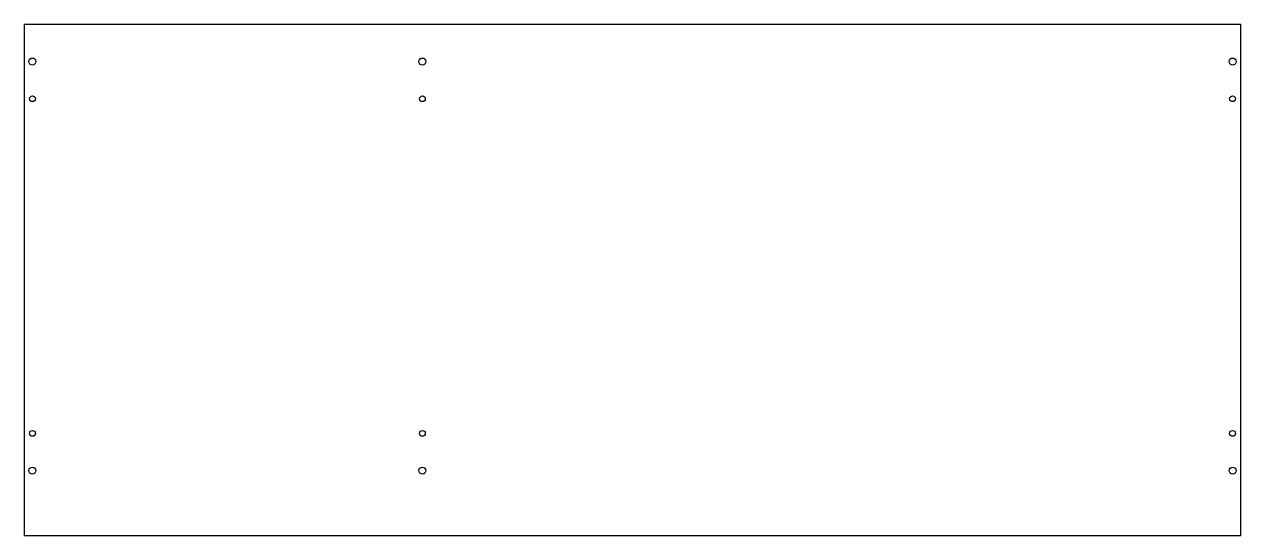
# Model space of a CAD drawing. Extents: x 0 to 1048, y 0 to 440.
import ezdxf

# ---------------------------------------------------------------- set-up
doc = ezdxf.new("R2010")
doc.units = 0
for name, color, linetype in [('PANEL15K00', 7, 'CONTINUOUS'), ('VERTICA10K00', 7, 'CONTINUOUS'), ('VERTICA12K00', 7, 'CONTINUOUS')]:
    doc.layers.add(name, color=color, linetype=linetype)

msp = doc.modelspace()

# ---------------------------------------------------------------- linework, layer by layer
at = {"layer": 'PANEL15K00', "color": 0}
msp.add_lwpolyline([(0, 0), (1048, 0), (1048, 440), (0, 440)], close=True, dxfattribs=at)
at = {"layer": 'VERTICA10K00', "color": 0}
for centre in [(7, 376), (343, 376), (1041, 376), (7, 88), (343, 88), (1041, 88)]:
    msp.add_circle(centre, 2.5, dxfattribs=at)
at = {"layer": 'VERTICA12K00', "color": 0}
for centre in [(7, 408), (343, 408), (1041, 408), (7, 56), (343, 56), (1041, 56)]:
    msp.add_circle(centre, 3, dxfattribs=at)

doc.saveas('drawing.dxf')
